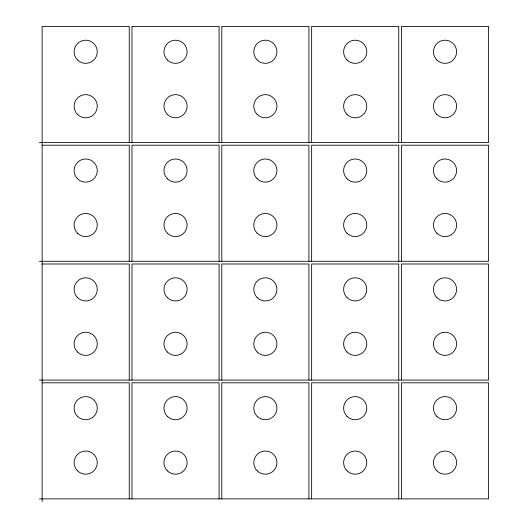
<?xml version="1.0" encoding="UTF-8"?>
<svg xmlns="http://www.w3.org/2000/svg" width="528" height="528" viewBox="0 0 528 528"><rect width="100%" height="100%" fill="white"/><g stroke="black" fill="none" stroke-linecap="round" stroke-linejoin="round"><path stroke-width="0.79" d="M39.415 142.481L488.585 142.481L488.585 26.4L401.478 26.4L401.478 142.481M42.134 145.2L129.248 145.2L129.248 261.281M39.415 261.281L488.585 261.281L488.585 145.2L401.478 145.2L401.478 261.281M42.134 264L129.248 264L129.248 380.081M39.415 380.081L488.585 380.081L488.585 264L401.478 264L401.478 380.081M42.134 382.8L129.248 382.8L129.248 498.881M39.415 498.881L488.585 498.881L488.585 382.8L401.478 382.8L401.478 498.881M398.752 142.481L398.752 26.4L311.639 26.4L311.639 142.481M398.752 261.281L398.752 145.2L311.639 145.2L311.639 261.281M398.752 380.081L398.752 264L311.639 264L311.639 380.081M398.752 498.881L398.752 382.8L311.639 382.8L311.639 498.881M308.92 142.481L308.92 26.4L221.806 26.4L221.806 142.481M308.92 261.281L308.92 145.2L221.806 145.2L221.806 261.281M308.92 380.081L308.92 264L221.806 264L221.806 380.081M308.92 498.881L308.92 382.8L221.806 382.8L221.806 498.881M219.08 142.481L219.08 26.4L131.967 26.4L131.967 142.481M219.08 261.281L219.08 145.2L131.967 145.2L131.967 261.281M219.08 380.081L219.08 264L131.967 264L131.967 380.081M219.08 498.881L219.08 382.8L131.967 382.8L131.967 498.881M129.248 142.481L129.248 26.4L42.134 26.4L42.134 501.6M77.51 59.954A11.57 11.57 0 0 0 96.868 54.767A11.57 11.57 0 0 0 82.698 40.597A11.57 11.57 0 0 0 77.51 59.954M77.51 114.398A11.57 11.57 0 0 0 96.868 109.21A11.57 11.57 0 0 0 82.698 95.04A11.57 11.57 0 0 0 77.51 114.398M167.343 114.398A11.57 11.57 0 0 0 186.701 109.21A11.57 11.57 0 0 0 172.531 95.04A11.57 11.57 0 0 0 167.343 114.398M167.343 59.954A11.57 11.57 0 0 0 186.701 54.767A11.57 11.57 0 0 0 172.531 40.597A11.57 11.57 0 0 0 167.343 59.954M257.182 59.954A11.57 11.57 0 0 0 276.533 54.767A11.57 11.57 0 0 0 262.37 40.597A11.57 11.57 0 0 0 257.182 59.954M257.182 114.398A11.57 11.57 0 0 0 276.533 109.21A11.57 11.57 0 0 0 262.37 95.04A11.57 11.57 0 0 0 257.182 114.398M347.015 59.954A11.57 11.57 0 0 0 366.373 54.767A11.57 11.57 0 0 0 352.202 40.597A11.57 11.57 0 0 0 347.015 59.954M347.015 114.398A11.57 11.57 0 0 0 366.373 109.21A11.57 11.57 0 0 0 352.202 95.04A11.57 11.57 0 0 0 347.015 114.398M436.847 59.954A11.57 11.57 0 0 0 456.205 54.767A11.57 11.57 0 0 0 442.035 40.597A11.57 11.57 0 0 0 436.847 59.954M436.847 114.398A11.57 11.57 0 0 0 456.205 109.21A11.57 11.57 0 0 0 442.035 95.04A11.57 11.57 0 0 0 436.847 114.398M77.51 178.754A11.57 11.57 0 0 0 96.868 173.567A11.57 11.57 0 0 0 82.698 159.397A11.57 11.57 0 0 0 77.51 178.754M257.182 178.754A11.57 11.57 0 0 0 276.533 173.567A11.57 11.57 0 0 0 262.37 159.397A11.57 11.57 0 0 0 257.182 178.754M257.182 233.198A11.57 11.57 0 0 0 276.533 228.01A11.57 11.57 0 0 0 262.37 213.84A11.57 11.57 0 0 0 257.182 233.198M167.343 178.754A11.57 11.57 0 0 0 186.701 173.567A11.57 11.57 0 0 0 172.531 159.397A11.57 11.57 0 0 0 167.343 178.754M167.343 233.198A11.57 11.57 0 0 0 186.701 228.01A11.57 11.57 0 0 0 172.531 213.84A11.57 11.57 0 0 0 167.343 233.198M77.51 233.198A11.57 11.57 0 0 0 96.868 228.01A11.57 11.57 0 0 0 82.698 213.84A11.57 11.57 0 0 0 77.51 233.198M436.847 178.754A11.57 11.57 0 0 0 456.205 173.567A11.57 11.57 0 0 0 442.035 159.397A11.57 11.57 0 0 0 436.847 178.754M436.847 233.198A11.57 11.57 0 0 0 456.205 228.01A11.57 11.57 0 0 0 442.035 213.84A11.57 11.57 0 0 0 436.847 233.198M347.015 178.754A11.57 11.57 0 0 0 366.373 173.567A11.57 11.57 0 0 0 352.202 159.397A11.57 11.57 0 0 0 347.015 178.754M347.015 233.198A11.57 11.57 0 0 0 366.373 228.01A11.57 11.57 0 0 0 352.202 213.84A11.57 11.57 0 0 0 347.015 233.198M167.343 297.554A11.57 11.57 0 0 0 186.701 292.367A11.57 11.57 0 0 0 172.531 278.197A11.57 11.57 0 0 0 167.343 297.554M167.343 351.998A11.57 11.57 0 0 0 186.701 346.81A11.57 11.57 0 0 0 172.531 332.64A11.57 11.57 0 0 0 167.343 351.998M257.182 351.998A11.57 11.57 0 0 0 276.533 346.81A11.57 11.57 0 0 0 262.37 332.64A11.57 11.57 0 0 0 257.182 351.998M257.182 297.554A11.57 11.57 0 0 0 276.533 292.367A11.57 11.57 0 0 0 262.37 278.197A11.57 11.57 0 0 0 257.182 297.554M77.51 297.554A11.57 11.57 0 0 0 96.868 292.367A11.57 11.57 0 0 0 82.698 278.197A11.57 11.57 0 0 0 77.51 297.554M77.51 351.998A11.57 11.57 0 0 0 96.868 346.81A11.57 11.57 0 0 0 82.698 332.64A11.57 11.57 0 0 0 77.51 351.998M347.015 351.998A11.57 11.57 0 0 0 366.373 346.81A11.57 11.57 0 0 0 352.202 332.64A11.57 11.57 0 0 0 347.015 351.998M347.015 297.554A11.57 11.57 0 0 0 366.373 292.367A11.57 11.57 0 0 0 352.202 278.197A11.57 11.57 0 0 0 347.015 297.554M436.847 351.998A11.57 11.57 0 0 0 456.205 346.81A11.57 11.57 0 0 0 442.035 332.64A11.57 11.57 0 0 0 436.847 351.998M436.847 297.554A11.57 11.57 0 0 0 456.205 292.367A11.57 11.57 0 0 0 442.035 278.197A11.57 11.57 0 0 0 436.847 297.554M167.343 416.354A11.57 11.57 0 0 0 186.701 411.167A11.57 11.57 0 0 0 172.531 396.997A11.57 11.57 0 0 0 167.343 416.354M257.182 470.798A11.57 11.57 0 0 0 276.533 465.61A11.57 11.57 0 0 0 262.37 451.44A11.57 11.57 0 0 0 257.182 470.798M257.182 416.354A11.57 11.57 0 0 0 276.533 411.167A11.57 11.57 0 0 0 262.37 396.997A11.57 11.57 0 0 0 257.182 416.354M167.343 470.798A11.57 11.57 0 0 0 186.701 465.61A11.57 11.57 0 0 0 172.531 451.44A11.57 11.57 0 0 0 167.343 470.798M77.51 470.798A11.57 11.57 0 0 0 96.868 465.61A11.57 11.57 0 0 0 82.698 451.44A11.57 11.57 0 0 0 77.51 470.798M77.51 416.354A11.57 11.57 0 0 0 96.868 411.167A11.57 11.57 0 0 0 82.698 396.997A11.57 11.57 0 0 0 77.51 416.354M347.015 416.354A11.57 11.57 0 0 0 366.373 411.167A11.57 11.57 0 0 0 352.202 396.997A11.57 11.57 0 0 0 347.015 416.354M347.015 470.798A11.57 11.57 0 0 0 366.373 465.61A11.57 11.57 0 0 0 352.202 451.44A11.57 11.57 0 0 0 347.015 470.798M436.847 470.798A11.57 11.57 0 0 0 456.205 465.61A11.57 11.57 0 0 0 442.035 451.44A11.57 11.57 0 0 0 436.847 470.798M436.847 416.354A11.57 11.57 0 0 0 456.205 411.167A11.57 11.57 0 0 0 442.035 396.997A11.57 11.57 0 0 0 436.847 416.354"/></g></svg>
